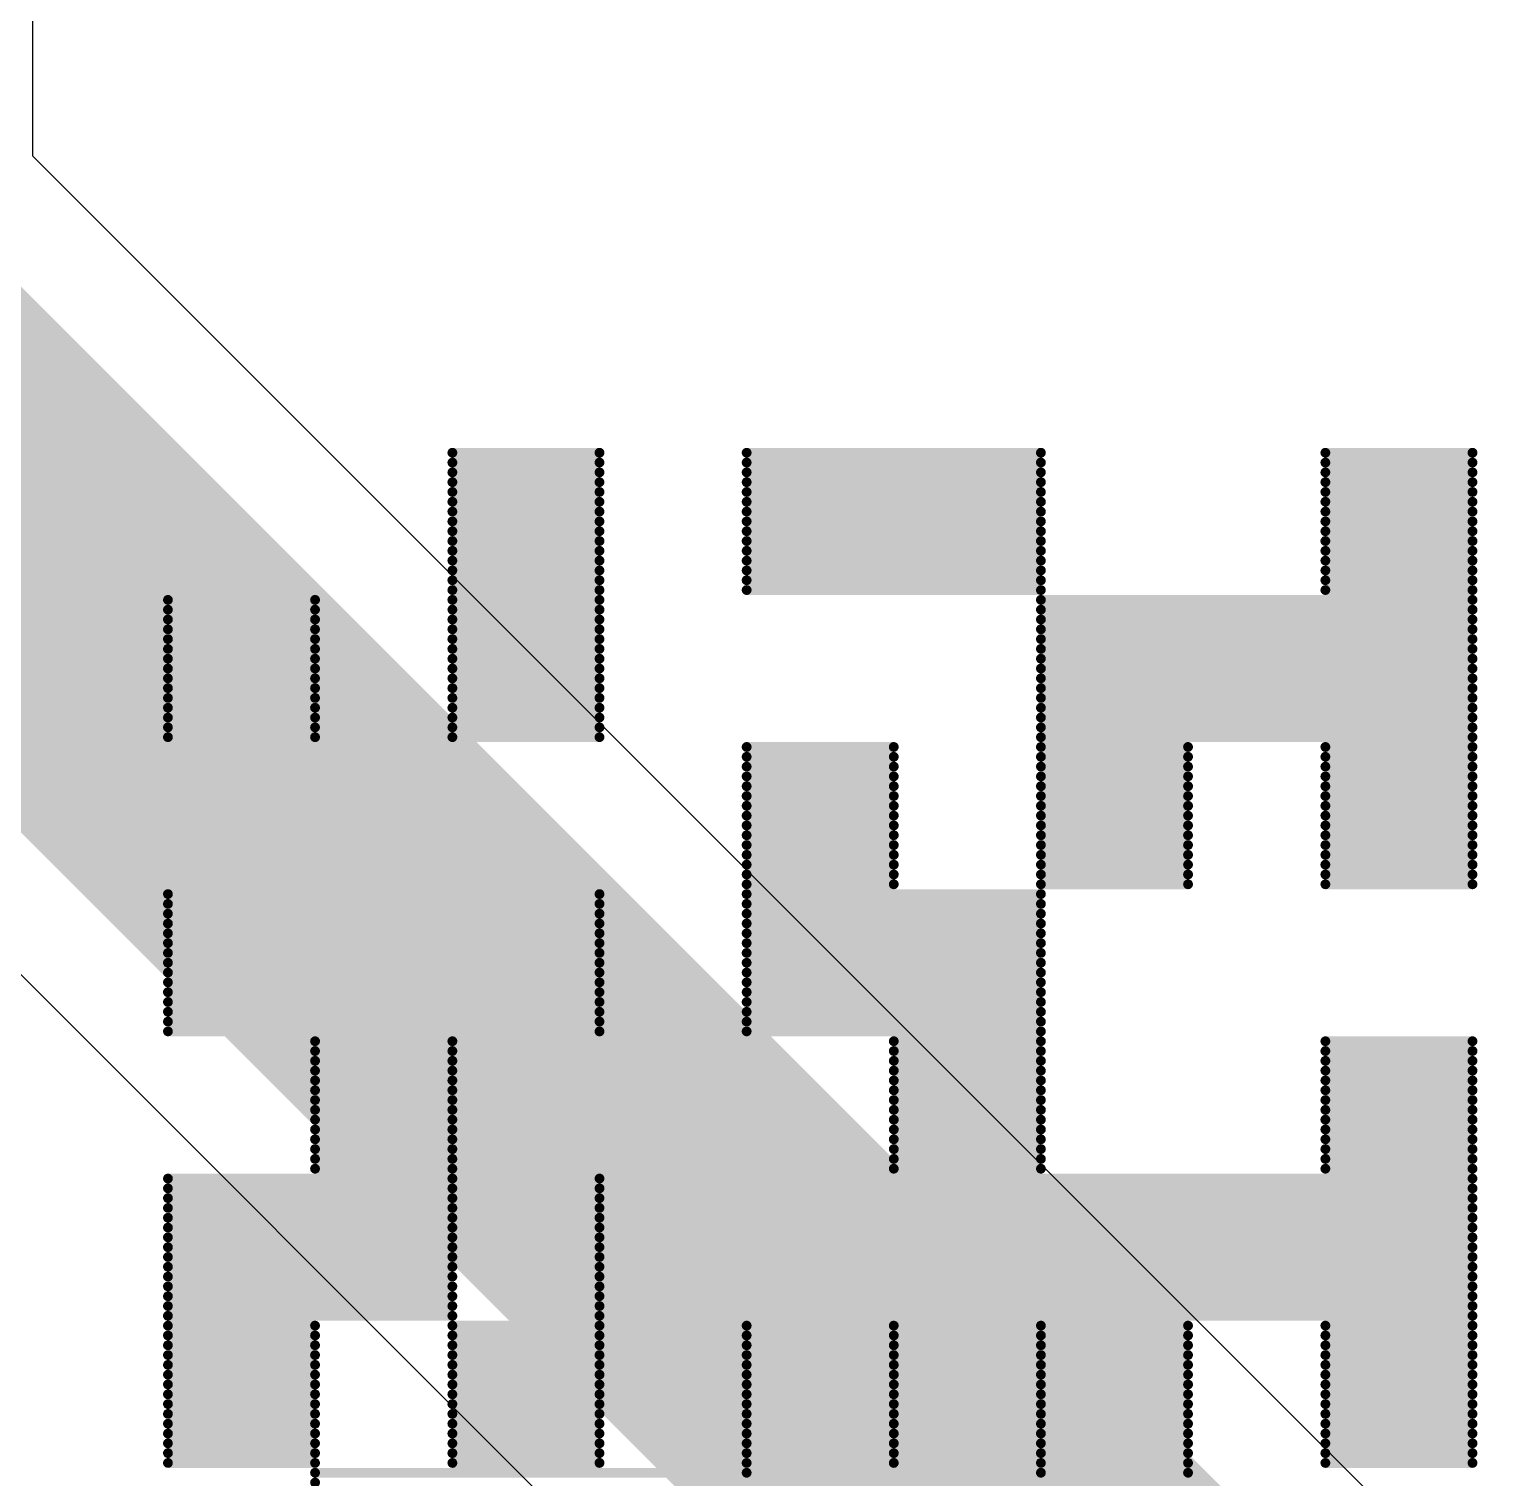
# Model space of a CAD drawing. Header units: millimetres. Extents: x 56 to 179, y 42 to 122.
# Drawn here: x 72.031 to 75.831, y 67.983 to 71.734 of the extents above; entities that cross this region are included whole.
import ezdxf

# ---------------------------------------------------------------- set-up
doc = ezdxf.new("R2010")
doc.units = ezdxf.units.MM
doc.layers.add('BottomLayer', color=5, linetype='Continuous')
doc.layers.add('TopOverlay', color=2, linetype='Continuous')

msp = doc.modelspace()

# ---------------------------------------------------------------- linework, layer by layer
at = {"layer": 'BottomLayer'}
for p, q in [((72.0405, 71.4052), (72.0405, 101.8357)), ((86.8978, 56.5479), (72.0405, 71.4052)), ((70.7422, 70.5524), (85.5995, 55.6951))]:
    msp.add_line(p, q, dxfattribs=at)
at = {"layer": 'BottomLayer', "const_width": 1}
msp.add_lwpolyline([(71.28, 71.0901), (86.36, 56.0101)], dxfattribs=at)
at = {"layer": 'TopOverlay', "const_width": 0.0254}
for points in [[(73.1266, 70.6374), (73.5076, 70.6374)], [(73.8886, 70.6374), (74.6506, 70.6374)], [(75.3872, 70.6374), (75.7682, 70.6374)], [(73.1266, 70.612), (73.5076, 70.612)], [(73.1266, 70.5866), (73.5076, 70.5866)], [(73.8886, 70.612), (74.6506, 70.612)], [(73.8886, 70.5866), (74.6506, 70.5866)], [(75.3872, 70.612), (75.7682, 70.612)], [(75.3872, 70.5866), (75.7682, 70.5866)], [(73.1266, 70.5612), (73.5076, 70.5612)], [(73.8886, 70.5612), (74.6506, 70.5612)], [(75.3872, 70.5612), (75.7682, 70.5612)], [(73.1266, 70.5358), (73.5076, 70.5358)], [(73.1266, 70.5104), (73.5076, 70.5104)], [(73.8886, 70.5358), (74.6506, 70.5358)], [(73.8886, 70.5104), (74.6506, 70.5104)], [(75.3872, 70.5358), (75.7682, 70.5358)], [(75.3872, 70.5104), (75.7682, 70.5104)], [(73.1266, 70.485), (73.5076, 70.485)], [(73.8886, 70.485), (74.6506, 70.485)], [(75.3872, 70.485), (75.7682, 70.485)], [(73.1266, 70.4596), (73.5076, 70.4596)], [(73.1266, 70.4342), (73.5076, 70.4342)], [(73.8886, 70.4596), (74.6506, 70.4596)], [(73.8886, 70.4342), (74.6506, 70.4342)], [(75.3872, 70.4596), (75.7682, 70.4596)], [(75.3872, 70.4342), (75.7682, 70.4342)], [(73.1266, 70.4088), (73.5076, 70.4088)], [(73.8886, 70.4088), (74.6506, 70.4088)], [(75.3872, 70.4088), (75.7682, 70.4088)], [(73.1266, 70.3834), (73.5076, 70.3834)], [(73.1266, 70.358), (73.5076, 70.358)], [(73.8886, 70.3834), (74.6506, 70.3834)], [(73.8886, 70.358), (74.6506, 70.358)], [(75.3872, 70.3834), (75.7682, 70.3834)], [(75.3872, 70.358), (75.7682, 70.358)], [(73.1266, 70.3326), (73.5076, 70.3326)], [(73.8886, 70.3326), (74.6506, 70.3326)], [(75.3872, 70.3326), (75.7682, 70.3326)], [(73.1266, 70.3072), (73.5076, 70.3072)], [(73.1266, 70.2818), (73.5076, 70.2818)], [(73.8886, 70.3072), (74.6506, 70.3072)], [(73.8886, 70.2818), (74.6506, 70.2818)], [(75.3872, 70.3072), (75.7682, 70.3072)], [(75.3872, 70.2818), (75.7682, 70.2818)], [(72.39, 70.2564), (72.771, 70.2564)], [(73.1266, 70.2564), (73.5076, 70.2564)], [(74.6506, 70.2564), (75.7682, 70.2564)], [(72.39, 70.231), (72.771, 70.231)], [(72.39, 70.2056), (72.771, 70.2056)], [(73.1266, 70.231), (73.5076, 70.231)], [(73.1266, 70.2056), (73.5076, 70.2056)], [(74.6506, 70.231), (75.7682, 70.231)], [(74.6506, 70.2056), (75.7682, 70.2056)], [(72.39, 70.1802), (72.771, 70.1802)], [(73.1266, 70.1802), (73.5076, 70.1802)], [(74.6506, 70.1802), (75.7682, 70.1802)], [(72.39, 70.1548), (72.771, 70.1548)], [(72.39, 70.1294), (72.771, 70.1294)], [(73.1266, 70.1548), (73.5076, 70.1548)], [(73.1266, 70.1294), (73.5076, 70.1294)], [(74.6506, 70.1548), (75.7682, 70.1548)], [(74.6506, 70.1294), (75.7682, 70.1294)], [(72.39, 70.104), (72.771, 70.104)], [(73.1266, 70.104), (73.5076, 70.104)], [(74.6506, 70.104), (75.7682, 70.104)], [(72.39, 70.0786), (72.771, 70.0786)], [(72.39, 70.0532), (72.771, 70.0532)], [(73.1266, 70.0786), (73.5076, 70.0786)], [(73.1266, 70.0532), (73.5076, 70.0532)], [(74.6506, 70.0786), (75.7682, 70.0786)], [(74.6506, 70.0532), (75.7682, 70.0532)], [(72.39, 70.0278), (72.771, 70.0278)], [(73.1266, 70.0278), (73.5076, 70.0278)], [(74.6506, 70.0278), (75.7682, 70.0278)], [(72.39, 70.0024), (72.771, 70.0024)], [(72.39, 69.977), (72.771, 69.977)], [(73.1266, 70.0024), (73.5076, 70.0024)], [(73.1266, 69.977), (73.5076, 69.977)], [(74.6506, 70.0024), (75.7682, 70.0024)], [(74.6506, 69.977), (75.7682, 69.977)], [(72.39, 69.9516), (72.771, 69.9516)], [(73.1266, 69.9516), (73.5076, 69.9516)], [(74.6506, 69.9516), (75.7682, 69.9516)], [(72.39, 69.9262), (72.771, 69.9262)], [(72.39, 69.9008), (72.771, 69.9008)], [(73.1266, 69.9262), (73.5076, 69.9262)], [(73.1266, 69.9008), (73.5076, 69.9008)], [(74.6506, 69.9262), (75.7682, 69.9262)], [(74.6506, 69.9008), (75.7682, 69.9008)], [(73.8886, 69.8754), (74.2696, 69.8754)], [(74.6506, 69.8754), (75.0316, 69.8754)], [(75.3872, 69.8754), (75.7682, 69.8754)], [(73.8886, 69.85), (74.2696, 69.85)], [(73.8886, 69.8246), (74.2696, 69.8246)], [(74.6506, 69.85), (75.0316, 69.85)], [(74.6506, 69.8246), (75.0316, 69.8246)], [(75.3872, 69.85), (75.7682, 69.85)], [(75.3872, 69.8246), (75.7682, 69.8246)], [(73.8886, 69.7992), (74.2696, 69.7992)], [(74.6506, 69.7992), (75.0316, 69.7992)], [(75.3872, 69.7992), (75.7682, 69.7992)], [(73.8886, 69.7738), (74.2696, 69.7738)], [(73.8886, 69.7484), (74.2696, 69.7484)], [(74.6506, 69.7738), (75.0316, 69.7738)], [(74.6506, 69.7484), (75.0316, 69.7484)], [(75.3872, 69.7738), (75.7682, 69.7738)], [(75.3872, 69.7484), (75.7682, 69.7484)], [(73.8886, 69.723), (74.2696, 69.723)], [(74.6506, 69.723), (75.0316, 69.723)], [(75.3872, 69.723), (75.7682, 69.723)], [(73.8886, 69.6976), (74.2696, 69.6976)], [(73.8886, 69.6722), (74.2696, 69.6722)], [(74.6506, 69.6976), (75.0316, 69.6976)], [(74.6506, 69.6722), (75.0316, 69.6722)], [(75.3872, 69.6976), (75.7682, 69.6976)], [(75.3872, 69.6722), (75.7682, 69.6722)], [(73.8886, 69.6468), (74.2696, 69.6468)], [(74.6506, 69.6468), (75.0316, 69.6468)], [(75.3872, 69.6468), (75.7682, 69.6468)], [(73.8886, 69.6214), (74.2696, 69.6214)], [(73.8886, 69.596), (74.2696, 69.596)], [(74.6506, 69.6214), (75.0316, 69.6214)], [(74.6506, 69.596), (75.0316, 69.596)], [(75.3872, 69.6214), (75.7682, 69.6214)], [(75.3872, 69.596), (75.7682, 69.596)], [(73.8886, 69.5706), (74.2696, 69.5706)], [(74.6506, 69.5706), (75.0316, 69.5706)], [(75.3872, 69.5706), (75.7682, 69.5706)], [(73.8886, 69.5452), (74.2696, 69.5452)], [(73.8886, 69.5198), (74.2696, 69.5198)], [(74.6506, 69.5452), (75.0316, 69.5452)], [(74.6506, 69.5198), (75.0316, 69.5198)], [(75.3872, 69.5452), (75.7682, 69.5452)], [(75.3872, 69.5198), (75.7682, 69.5198)], [(72.39, 69.4944), (73.5076, 69.4944)], [(73.8886, 69.4944), (74.6506, 69.4944)], [(72.39, 69.469), (73.5076, 69.469)], [(72.39, 69.4436), (73.5076, 69.4436)], [(73.8886, 69.469), (74.6506, 69.469)], [(73.8886, 69.4436), (74.6506, 69.4436)], [(72.39, 69.4182), (73.5076, 69.4182)], [(73.8886, 69.4182), (74.6506, 69.4182)], [(72.39, 69.3928), (73.5076, 69.3928)], [(73.8886, 69.3928), (74.6506, 69.3928)], [(72.39, 69.3674), (73.5076, 69.3674)], [(72.39, 69.342), (73.5076, 69.342)], [(73.8886, 69.3674), (74.6506, 69.3674)], [(73.8886, 69.342), (74.6506, 69.342)], [(72.39, 69.3166), (73.5076, 69.3166)], [(73.8886, 69.3166), (74.6506, 69.3166)], [(72.39, 69.2912), (73.5076, 69.2912)], [(72.39, 69.2658), (73.5076, 69.2658)], [(73.8886, 69.2912), (74.6506, 69.2912)], [(73.8886, 69.2658), (74.6506, 69.2658)], [(72.39, 69.2404), (73.5076, 69.2404)], [(73.8886, 69.2404), (74.6506, 69.2404)], [(72.39, 69.215), (73.5076, 69.215)], [(72.39, 69.1896), (73.5076, 69.1896)], [(73.8886, 69.215), (74.6506, 69.215)], [(73.8886, 69.1896), (74.6506, 69.1896)], [(72.39, 69.1642), (73.5076, 69.1642)], [(73.8886, 69.1642), (74.6506, 69.1642)], [(72.39, 69.1388), (73.5076, 69.1388)], [(72.771, 69.1134), (73.1266, 69.1134)], [(73.8886, 69.1388), (74.6506, 69.1388)], [(74.2696, 69.1134), (74.6506, 69.1134)], [(75.3872, 69.1134), (75.7682, 69.1134)], [(72.771, 69.088), (73.1266, 69.088)], [(74.2696, 69.088), (74.6506, 69.088)], [(75.3872, 69.088), (75.7682, 69.088)], [(72.771, 69.0626), (73.1266, 69.0626)], [(72.771, 69.0372), (73.1266, 69.0372)], [(74.2696, 69.0626), (74.6506, 69.0626)], [(74.2696, 69.0372), (74.6506, 69.0372)], [(75.3872, 69.0626), (75.7682, 69.0626)], [(75.3872, 69.0372), (75.7682, 69.0372)], [(72.771, 69.0118), (73.1266, 69.0118)], [(74.2696, 69.0118), (74.6506, 69.0118)], [(75.3872, 69.0118), (75.7682, 69.0118)], [(72.771, 68.9864), (73.1266, 68.9864)], [(72.771, 68.961), (73.1266, 68.961)], [(74.2696, 68.9864), (74.6506, 68.9864)], [(74.2696, 68.961), (74.6506, 68.961)], [(75.3872, 68.9864), (75.7682, 68.9864)], [(75.3872, 68.961), (75.7682, 68.961)], [(72.771, 68.9356), (73.1266, 68.9356)], [(74.2696, 68.9356), (74.6506, 68.9356)], [(75.3872, 68.9356), (75.7682, 68.9356)], [(72.771, 68.9102), (73.1266, 68.9102)], [(72.771, 68.8848), (73.1266, 68.8848)], [(74.2696, 68.9102), (74.6506, 68.9102)], [(74.2696, 68.8848), (74.6506, 68.8848)], [(75.3872, 68.9102), (75.7682, 68.9102)], [(75.3872, 68.8848), (75.7682, 68.8848)], [(72.771, 68.8594), (73.1266, 68.8594)], [(74.2696, 68.8594), (74.6506, 68.8594)], [(75.3872, 68.8594), (75.7682, 68.8594)], [(72.771, 68.834), (73.1266, 68.834)], [(72.771, 68.8086), (73.1266, 68.8086)], [(74.2696, 68.834), (74.6506, 68.834)], [(74.2696, 68.8086), (74.6506, 68.8086)], [(75.3872, 68.834), (75.7682, 68.834)], [(75.3872, 68.8086), (75.7682, 68.8086)], [(72.771, 68.7832), (73.1266, 68.7832)], [(74.2696, 68.7832), (74.6506, 68.7832)], [(75.3872, 68.7832), (75.7682, 68.7832)], [(72.39, 68.7578), (73.1266, 68.7578)], [(72.39, 68.7324), (73.1266, 68.7324)], [(73.5076, 68.7578), (75.7682, 68.7578)], [(73.5076, 68.7324), (75.7682, 68.7324)], [(72.39, 68.707), (73.1266, 68.707)], [(73.5076, 68.707), (75.7682, 68.707)], [(72.39, 68.6816), (73.1266, 68.6816)], [(72.39, 68.6562), (73.1266, 68.6562)], [(73.5076, 68.6816), (75.7682, 68.6816)], [(73.5076, 68.6562), (75.7682, 68.6562)], [(72.39, 68.6308), (73.1266, 68.6308)], [(73.5076, 68.6308), (75.7682, 68.6308)], [(72.39, 68.6054), (73.1266, 68.6054)], [(72.39, 68.58), (73.1266, 68.58)], [(73.5076, 68.6054), (75.7682, 68.6054)], [(73.5076, 68.58), (75.7682, 68.58)], [(72.39, 68.5546), (73.1266, 68.5546)], [(73.5076, 68.5546), (75.7682, 68.5546)], [(72.39, 68.5292), (73.1266, 68.5292)], [(72.39, 68.5038), (73.1266, 68.5038)], [(73.5076, 68.5292), (75.7682, 68.5292)], [(73.5076, 68.5038), (75.7682, 68.5038)], [(72.39, 68.4784), (73.1266, 68.4784)], [(73.5076, 68.4784), (75.7682, 68.4784)], [(72.39, 68.453), (73.1266, 68.453)], [(72.39, 68.4276), (73.1266, 68.4276)], [(73.5076, 68.453), (75.7682, 68.453)], [(73.5076, 68.4276), (75.7682, 68.4276)], [(72.39, 68.4022), (73.1266, 68.4022)], [(73.5076, 68.4022), (75.7682, 68.4022)], [(72.39, 68.3768), (72.771, 68.3768)], [(72.39, 68.3514), (72.771, 68.3514)], [(73.1266, 68.3768), (73.5076, 68.3768)], [(73.1266, 68.3514), (73.5076, 68.3514)], [(73.8886, 68.3768), (74.2696, 68.3768)], [(73.8886, 68.3514), (74.2696, 68.3514)], [(74.6506, 68.3768), (75.0316, 68.3768)], [(74.6506, 68.3514), (75.0316, 68.3514)], [(75.3872, 68.3768), (75.7682, 68.3768)], [(75.3872, 68.3514), (75.7682, 68.3514)], [(72.39, 68.326), (72.771, 68.326)], [(73.1266, 68.326), (73.5076, 68.326)], [(73.8886, 68.326), (74.2696, 68.326)], [(74.6506, 68.326), (75.0316, 68.326)], [(75.3872, 68.326), (75.7682, 68.326)], [(72.39, 68.3006), (72.771, 68.3006)], [(72.39, 68.2752), (72.771, 68.2752)], [(73.1266, 68.3006), (73.5076, 68.3006)], [(73.1266, 68.2752), (73.5076, 68.2752)], [(73.8886, 68.3006), (74.2696, 68.3006)], [(73.8886, 68.2752), (74.2696, 68.2752)], [(74.6506, 68.3006), (75.0316, 68.3006)], [(74.6506, 68.2752), (75.0316, 68.2752)], [(75.3872, 68.3006), (75.7682, 68.3006)], [(75.3872, 68.2752), (75.7682, 68.2752)], [(72.39, 68.2498), (72.771, 68.2498)], [(73.1266, 68.2498), (73.5076, 68.2498)], [(73.8886, 68.2498), (74.2696, 68.2498)], [(74.6506, 68.2498), (75.0316, 68.2498)], [(75.3872, 68.2498), (75.7682, 68.2498)], [(72.39, 68.2244), (72.771, 68.2244)], [(72.39, 68.199), (72.771, 68.199)], [(73.1266, 68.2244), (73.5076, 68.2244)], [(73.1266, 68.199), (73.5076, 68.199)], [(73.8886, 68.2244), (74.2696, 68.2244)], [(73.8886, 68.199), (74.2696, 68.199)], [(74.6506, 68.2244), (75.0316, 68.2244)], [(74.6506, 68.199), (75.0316, 68.199)], [(75.3872, 68.2244), (75.7682, 68.2244)], [(75.3872, 68.199), (75.7682, 68.199)], [(72.39, 68.1736), (72.771, 68.1736)], [(73.1266, 68.1736), (73.5076, 68.1736)], [(73.8886, 68.1736), (74.2696, 68.1736)], [(74.6506, 68.1736), (75.0316, 68.1736)], [(75.3872, 68.1736), (75.7682, 68.1736)], [(72.39, 68.1482), (72.771, 68.1482)], [(72.39, 68.1228), (72.771, 68.1228)], [(73.1266, 68.1482), (73.5076, 68.1482)], [(73.1266, 68.1228), (73.5076, 68.1228)], [(73.8886, 68.1482), (74.2696, 68.1482)], [(73.8886, 68.1228), (74.2696, 68.1228)], [(74.6506, 68.1482), (75.0316, 68.1482)], [(74.6506, 68.1228), (75.0316, 68.1228)], [(75.3872, 68.1482), (75.7682, 68.1482)], [(75.3872, 68.1228), (75.7682, 68.1228)], [(72.39, 68.0974), (72.771, 68.0974)], [(73.1266, 68.0974), (73.5076, 68.0974)], [(73.8886, 68.0974), (74.2696, 68.0974)], [(74.6506, 68.0974), (75.0316, 68.0974)], [(75.3872, 68.0974), (75.7682, 68.0974)], [(72.39, 68.072), (72.771, 68.072)], [(72.39, 68.0466), (72.771, 68.0466)], [(73.1266, 68.072), (73.5076, 68.072)], [(73.1266, 68.0466), (73.5076, 68.0466)], [(73.8886, 68.072), (74.2696, 68.072)], [(73.8886, 68.0466), (74.2696, 68.0466)], [(74.6506, 68.072), (75.0316, 68.072)], [(74.6506, 68.0466), (75.0316, 68.0466)], [(75.3872, 68.072), (75.7682, 68.072)], [(75.3872, 68.0466), (75.7682, 68.0466)], [(72.39, 68.0212), (72.771, 68.0212)], [(73.1266, 68.0212), (73.5076, 68.0212)], [(73.8886, 68.0212), (74.2696, 68.0212)], [(74.6506, 68.0212), (75.0316, 68.0212)], [(75.3872, 68.0212), (75.7682, 68.0212)], [(72.771, 67.9958), (73.8886, 67.9958)], [(74.6506, 67.9958), (75.0316, 67.9958)]]:
    msp.add_lwpolyline(points, dxfattribs=at)
at = {"layer": 'TopOverlay', "const_width": 0.0127}
for points in [[(73.1202, 70.6374, 1), (73.1329, 70.6374, 1)], [(73.5012, 70.6374, 1), (73.5139, 70.6374, 1)], [(73.8822, 70.6374, 1), (73.8949, 70.6374, 1)], [(74.6442, 70.6374, 1), (74.6569, 70.6374, 1)], [(75.3808, 70.6374, 1), (75.3935, 70.6374, 1)], [(75.7618, 70.6374, 1), (75.7745, 70.6374, 1)], [(73.1202, 70.612, 1), (73.1329, 70.612, 1)], [(73.1202, 70.5866, 1), (73.1329, 70.5866, 1)], [(73.5012, 70.612, 1), (73.5139, 70.612, 1)], [(73.5012, 70.5866, 1), (73.5139, 70.5866, 1)], [(73.8822, 70.612, 1), (73.8949, 70.612, 1)], [(73.8822, 70.5866, 1), (73.8949, 70.5866, 1)], [(74.6442, 70.612, 1), (74.6569, 70.612, 1)], [(74.6442, 70.5866, 1), (74.6569, 70.5866, 1)], [(75.3808, 70.612, 1), (75.3935, 70.612, 1)], [(75.3808, 70.5866, 1), (75.3935, 70.5866, 1)], [(75.7618, 70.612, 1), (75.7745, 70.612, 1)], [(75.7618, 70.5866, 1), (75.7745, 70.5866, 1)], [(73.1202, 70.5612, 1), (73.1329, 70.5612, 1)], [(73.5012, 70.5612, 1), (73.5139, 70.5612, 1)], [(73.8822, 70.5612, 1), (73.8949, 70.5612, 1)], [(74.6442, 70.5612, 1), (74.6569, 70.5612, 1)], [(75.3808, 70.5612, 1), (75.3935, 70.5612, 1)], [(75.7618, 70.5612, 1), (75.7745, 70.5612, 1)], [(73.1202, 70.5358, 1), (73.1329, 70.5358, 1)], [(73.1202, 70.5104, 1), (73.1329, 70.5104, 1)], [(73.5012, 70.5358, 1), (73.5139, 70.5358, 1)], [(73.5012, 70.5104, 1), (73.5139, 70.5104, 1)], [(73.8822, 70.5358, 1), (73.8949, 70.5358, 1)], [(73.8822, 70.5104, 1), (73.8949, 70.5104, 1)], [(74.6442, 70.5358, 1), (74.6569, 70.5358, 1)], [(74.6442, 70.5104, 1), (74.6569, 70.5104, 1)], [(75.3808, 70.5358, 1), (75.3935, 70.5358, 1)], [(75.3808, 70.5104, 1), (75.3935, 70.5104, 1)], [(75.7618, 70.5358, 1), (75.7745, 70.5358, 1)], [(75.7618, 70.5104, 1), (75.7745, 70.5104, 1)], [(73.1202, 70.485, 1), (73.1329, 70.485, 1)], [(73.5012, 70.485, 1), (73.5139, 70.485, 1)], [(73.8822, 70.485, 1), (73.8949, 70.485, 1)], [(74.6442, 70.485, 1), (74.6569, 70.485, 1)], [(75.3808, 70.485, 1), (75.3935, 70.485, 1)], [(75.7618, 70.485, 1), (75.7745, 70.485, 1)], [(73.1202, 70.4596, 1), (73.1329, 70.4596, 1)], [(73.1202, 70.4342, 1), (73.1329, 70.4342, 1)], [(73.5012, 70.4596, 1), (73.5139, 70.4596, 1)], [(73.5012, 70.4342, 1), (73.5139, 70.4342, 1)], [(73.8822, 70.4596, 1), (73.8949, 70.4596, 1)], [(73.8822, 70.4342, 1), (73.8949, 70.4342, 1)], [(74.6442, 70.4596, 1), (74.6569, 70.4596, 1)], [(74.6442, 70.4342, 1), (74.6569, 70.4342, 1)], [(75.3808, 70.4596, 1), (75.3935, 70.4596, 1)], [(75.3808, 70.4342, 1), (75.3935, 70.4342, 1)], [(75.7618, 70.4596, 1), (75.7745, 70.4596, 1)], [(75.7618, 70.4342, 1), (75.7745, 70.4342, 1)], [(73.1202, 70.4088, 1), (73.1329, 70.4088, 1)], [(73.5012, 70.4088, 1), (73.5139, 70.4088, 1)], [(73.8822, 70.4088, 1), (73.8949, 70.4088, 1)], [(74.6442, 70.4088, 1), (74.6569, 70.4088, 1)], [(75.3808, 70.4088, 1), (75.3935, 70.4088, 1)], [(75.7618, 70.4088, 1), (75.7745, 70.4088, 1)], [(73.1202, 70.3834, 1), (73.1329, 70.3834, 1)], [(73.1202, 70.358, 1), (73.1329, 70.358, 1)], [(73.5012, 70.3834, 1), (73.5139, 70.3834, 1)], [(73.5012, 70.358, 1), (73.5139, 70.358, 1)], [(73.8822, 70.3834, 1), (73.8949, 70.3834, 1)], [(73.8822, 70.358, 1), (73.8949, 70.358, 1)], [(74.6442, 70.3834, 1), (74.6569, 70.3834, 1)], [(74.6442, 70.358, 1), (74.6569, 70.358, 1)], [(75.3808, 70.3834, 1), (75.3935, 70.3834, 1)], [(75.3808, 70.358, 1), (75.3935, 70.358, 1)], [(75.7618, 70.3834, 1), (75.7745, 70.3834, 1)], [(75.7618, 70.358, 1), (75.7745, 70.358, 1)], [(73.1202, 70.3326, 1), (73.1329, 70.3326, 1)], [(73.5012, 70.3326, 1), (73.5139, 70.3326, 1)], [(73.8822, 70.3326, 1), (73.8949, 70.3326, 1)], [(74.6442, 70.3326, 1), (74.6569, 70.3326, 1)], [(75.3808, 70.3326, 1), (75.3935, 70.3326, 1)], [(75.7618, 70.3326, 1), (75.7745, 70.3326, 1)], [(73.1202, 70.3072, 1), (73.1329, 70.3072, 1)], [(73.1202, 70.2818, 1), (73.1329, 70.2818, 1)], [(73.5012, 70.3072, 1), (73.5139, 70.3072, 1)], [(73.5012, 70.2818, 1), (73.5139, 70.2818, 1)], [(73.8822, 70.3072, 1), (73.8949, 70.3072, 1)], [(73.8822, 70.2818, 1), (73.8949, 70.2818, 1)], [(74.6442, 70.3072, 1), (74.6569, 70.3072, 1)], [(74.6442, 70.2818, 1), (74.6569, 70.2818, 1)], [(75.3808, 70.3072, 1), (75.3935, 70.3072, 1)], [(75.3808, 70.2818, 1), (75.3935, 70.2818, 1)], [(75.7618, 70.3072, 1), (75.7745, 70.3072, 1)], [(75.7618, 70.2818, 1), (75.7745, 70.2818, 1)], [(72.3837, 70.2564, 1), (72.3963, 70.2564, 1)], [(72.7646, 70.2564, 1), (72.7773, 70.2564, 1)], [(73.1202, 70.2564, 1), (73.1329, 70.2564, 1)], [(73.5012, 70.2564, 1), (73.5139, 70.2564, 1)], [(74.6442, 70.2564, 1), (74.6569, 70.2564, 1)], [(75.7618, 70.2564, 1), (75.7745, 70.2564, 1)], [(72.3837, 70.231, 1), (72.3963, 70.231, 1)], [(72.3837, 70.2056, 1), (72.3963, 70.2056, 1)], [(72.7646, 70.231, 1), (72.7773, 70.231, 1)], [(72.7646, 70.2056, 1), (72.7773, 70.2056, 1)], [(73.1202, 70.231, 1), (73.1329, 70.231, 1)], [(73.1202, 70.2056, 1), (73.1329, 70.2056, 1)], [(73.5012, 70.231, 1), (73.5139, 70.231, 1)], [(73.5012, 70.2056, 1), (73.5139, 70.2056, 1)], [(74.6442, 70.231, 1), (74.6569, 70.231, 1)], [(74.6442, 70.2056, 1), (74.6569, 70.2056, 1)], [(75.7618, 70.231, 1), (75.7745, 70.231, 1)], [(75.7618, 70.2056, 1), (75.7745, 70.2056, 1)], [(72.3837, 70.1802, 1), (72.3963, 70.1802, 1)], [(72.7646, 70.1802, 1), (72.7773, 70.1802, 1)], [(73.1202, 70.1802, 1), (73.1329, 70.1802, 1)], [(73.5012, 70.1802, 1), (73.5139, 70.1802, 1)], [(74.6442, 70.1802, 1), (74.6569, 70.1802, 1)], [(75.7618, 70.1802, 1), (75.7745, 70.1802, 1)], [(72.3837, 70.1548, 1), (72.3963, 70.1548, 1)], [(72.3837, 70.1294, 1), (72.3963, 70.1294, 1)], [(72.7646, 70.1548, 1), (72.7773, 70.1548, 1)], [(72.7646, 70.1294, 1), (72.7773, 70.1294, 1)], [(73.1202, 70.1548, 1), (73.1329, 70.1548, 1)], [(73.1202, 70.1294, 1), (73.1329, 70.1294, 1)], [(73.5012, 70.1548, 1), (73.5139, 70.1548, 1)], [(73.5012, 70.1294, 1), (73.5139, 70.1294, 1)], [(74.6442, 70.1548, 1), (74.6569, 70.1548, 1)], [(74.6442, 70.1294, 1), (74.6569, 70.1294, 1)], [(75.7618, 70.1548, 1), (75.7745, 70.1548, 1)], [(75.7618, 70.1294, 1), (75.7745, 70.1294, 1)], [(72.3837, 70.104, 1), (72.3963, 70.104, 1)], [(72.7646, 70.104, 1), (72.7773, 70.104, 1)], [(73.1202, 70.104, 1), (73.1329, 70.104, 1)], [(73.5012, 70.104, 1), (73.5139, 70.104, 1)], [(74.6442, 70.104, 1), (74.6569, 70.104, 1)], [(75.7618, 70.104, 1), (75.7745, 70.104, 1)], [(72.3837, 70.0786, 1), (72.3963, 70.0786, 1)], [(72.3837, 70.0532, 1), (72.3963, 70.0532, 1)], [(72.7646, 70.0786, 1), (72.7773, 70.0786, 1)], [(72.7646, 70.0532, 1), (72.7773, 70.0532, 1)], [(73.1202, 70.0786, 1), (73.1329, 70.0786, 1)], [(73.1202, 70.0532, 1), (73.1329, 70.0532, 1)], [(73.5012, 70.0786, 1), (73.5139, 70.0786, 1)], [(73.5012, 70.0532, 1), (73.5139, 70.0532, 1)], [(74.6442, 70.0786, 1), (74.6569, 70.0786, 1)], [(74.6442, 70.0532, 1), (74.6569, 70.0532, 1)], [(75.7618, 70.0786, 1), (75.7745, 70.0786, 1)], [(75.7618, 70.0532, 1), (75.7745, 70.0532, 1)], [(72.3837, 70.0278, 1), (72.3963, 70.0278, 1)], [(72.7646, 70.0278, 1), (72.7773, 70.0278, 1)], [(73.1202, 70.0278, 1), (73.1329, 70.0278, 1)], [(73.5012, 70.0278, 1), (73.5139, 70.0278, 1)], [(74.6442, 70.0278, 1), (74.6569, 70.0278, 1)], [(75.7618, 70.0278, 1), (75.7745, 70.0278, 1)], [(72.3837, 70.0024, 1), (72.3963, 70.0024, 1)], [(72.3837, 69.977, 1), (72.3963, 69.977, 1)], [(72.7646, 70.0024, 1), (72.7773, 70.0024, 1)], [(72.7646, 69.977, 1), (72.7773, 69.977, 1)], [(73.1202, 70.0024, 1), (73.1329, 70.0024, 1)], [(73.1202, 69.977, 1), (73.1329, 69.977, 1)], [(73.5012, 70.0024, 1), (73.5139, 70.0024, 1)], [(73.5012, 69.977, 1), (73.5139, 69.977, 1)], [(74.6442, 70.0024, 1), (74.6569, 70.0024, 1)], [(74.6442, 69.977, 1), (74.6569, 69.977, 1)], [(75.7618, 70.0024, 1), (75.7745, 70.0024, 1)], [(75.7618, 69.977, 1), (75.7745, 69.977, 1)], [(72.3837, 69.9516, 1), (72.3963, 69.9516, 1)], [(72.7646, 69.9516, 1), (72.7773, 69.9516, 1)], [(73.1202, 69.9516, 1), (73.1329, 69.9516, 1)], [(73.5012, 69.9516, 1), (73.5139, 69.9516, 1)], [(74.6442, 69.9516, 1), (74.6569, 69.9516, 1)], [(75.7618, 69.9516, 1), (75.7745, 69.9516, 1)], [(72.3837, 69.9262, 1), (72.3963, 69.9262, 1)], [(72.3837, 69.9008, 1), (72.3963, 69.9008, 1)], [(72.7646, 69.9262, 1), (72.7773, 69.9262, 1)], [(72.7646, 69.9008, 1), (72.7773, 69.9008, 1)], [(73.1202, 69.9262, 1), (73.1329, 69.9262, 1)], [(73.1202, 69.9008, 1), (73.1329, 69.9008, 1)], [(73.5012, 69.9262, 1), (73.5139, 69.9262, 1)], [(73.5012, 69.9008, 1), (73.5139, 69.9008, 1)], [(74.6442, 69.9262, 1), (74.6569, 69.9262, 1)], [(74.6442, 69.9008, 1), (74.6569, 69.9008, 1)], [(75.7618, 69.9262, 1), (75.7745, 69.9262, 1)], [(75.7618, 69.9008, 1), (75.7745, 69.9008, 1)], [(73.8822, 69.8754, 1), (73.8949, 69.8754, 1)], [(74.2632, 69.8754, 1), (74.2759, 69.8754, 1)], [(74.6442, 69.8754, 1), (74.6569, 69.8754, 1)], [(75.0252, 69.8754, 1), (75.0379, 69.8754, 1)], [(75.3808, 69.8754, 1), (75.3935, 69.8754, 1)], [(75.7618, 69.8754, 1), (75.7745, 69.8754, 1)], [(73.8822, 69.85, 1), (73.8949, 69.85, 1)], [(73.8822, 69.8246, 1), (73.8949, 69.8246, 1)], [(74.2632, 69.85, 1), (74.2759, 69.85, 1)], [(74.2632, 69.8246, 1), (74.2759, 69.8246, 1)], [(74.6442, 69.85, 1), (74.6569, 69.85, 1)], [(74.6442, 69.8246, 1), (74.6569, 69.8246, 1)], [(75.0252, 69.85, 1), (75.0379, 69.85, 1)], [(75.0252, 69.8246, 1), (75.0379, 69.8246, 1)], [(75.3808, 69.85, 1), (75.3935, 69.85, 1)], [(75.3808, 69.8246, 1), (75.3935, 69.8246, 1)], [(75.7618, 69.85, 1), (75.7745, 69.85, 1)], [(75.7618, 69.8246, 1), (75.7745, 69.8246, 1)], [(73.8822, 69.7992, 1), (73.8949, 69.7992, 1)], [(74.2632, 69.7992, 1), (74.2759, 69.7992, 1)], [(74.6442, 69.7992, 1), (74.6569, 69.7992, 1)], [(75.0252, 69.7992, 1), (75.0379, 69.7992, 1)], [(75.3808, 69.7992, 1), (75.3935, 69.7992, 1)], [(75.7618, 69.7992, 1), (75.7745, 69.7992, 1)], [(73.8822, 69.7738, 1), (73.8949, 69.7738, 1)], [(73.8822, 69.7484, 1), (73.8949, 69.7484, 1)], [(74.2632, 69.7738, 1), (74.2759, 69.7738, 1)], [(74.2632, 69.7484, 1), (74.2759, 69.7484, 1)], [(74.6442, 69.7738, 1), (74.6569, 69.7738, 1)], [(74.6442, 69.7484, 1), (74.6569, 69.7484, 1)], [(75.0252, 69.7738, 1), (75.0379, 69.7738, 1)], [(75.0252, 69.7484, 1), (75.0379, 69.7484, 1)], [(75.3808, 69.7738, 1), (75.3935, 69.7738, 1)], [(75.3808, 69.7484, 1), (75.3935, 69.7484, 1)], [(75.7618, 69.7738, 1), (75.7745, 69.7738, 1)], [(75.7618, 69.7484, 1), (75.7745, 69.7484, 1)], [(73.8822, 69.723, 1), (73.8949, 69.723, 1)], [(74.2632, 69.723, 1), (74.2759, 69.723, 1)], [(74.6442, 69.723, 1), (74.6569, 69.723, 1)], [(75.0252, 69.723, 1), (75.0379, 69.723, 1)], [(75.3808, 69.723, 1), (75.3935, 69.723, 1)], [(75.7618, 69.723, 1), (75.7745, 69.723, 1)], [(73.8822, 69.6976, 1), (73.8949, 69.6976, 1)], [(73.8822, 69.6722, 1), (73.8949, 69.6722, 1)], [(74.2632, 69.6976, 1), (74.2759, 69.6976, 1)], [(74.2632, 69.6722, 1), (74.2759, 69.6722, 1)], [(74.6442, 69.6976, 1), (74.6569, 69.6976, 1)], [(74.6442, 69.6722, 1), (74.6569, 69.6722, 1)], [(75.0252, 69.6976, 1), (75.0379, 69.6976, 1)], [(75.0252, 69.6722, 1), (75.0379, 69.6722, 1)], [(75.3808, 69.6976, 1), (75.3935, 69.6976, 1)], [(75.3808, 69.6722, 1), (75.3935, 69.6722, 1)], [(75.7618, 69.6976, 1), (75.7745, 69.6976, 1)], [(75.7618, 69.6722, 1), (75.7745, 69.6722, 1)], [(73.8822, 69.6468, 1), (73.8949, 69.6468, 1)], [(74.2632, 69.6468, 1), (74.2759, 69.6468, 1)], [(74.6442, 69.6468, 1), (74.6569, 69.6468, 1)], [(75.0252, 69.6468, 1), (75.0379, 69.6468, 1)], [(75.3808, 69.6468, 1), (75.3935, 69.6468, 1)], [(75.7618, 69.6468, 1), (75.7745, 69.6468, 1)], [(73.8822, 69.6214, 1), (73.8949, 69.6214, 1)], [(73.8822, 69.596, 1), (73.8949, 69.596, 1)], [(74.2632, 69.6214, 1), (74.2759, 69.6214, 1)], [(74.2632, 69.596, 1), (74.2759, 69.596, 1)], [(74.6442, 69.6214, 1), (74.6569, 69.6214, 1)], [(74.6442, 69.596, 1), (74.6569, 69.596, 1)], [(75.0252, 69.6214, 1), (75.0379, 69.6214, 1)], [(75.0252, 69.596, 1), (75.0379, 69.596, 1)], [(75.3808, 69.6214, 1), (75.3935, 69.6214, 1)], [(75.3808, 69.596, 1), (75.3935, 69.596, 1)], [(75.7618, 69.6214, 1), (75.7745, 69.6214, 1)], [(75.7618, 69.596, 1), (75.7745, 69.596, 1)], [(73.8822, 69.5706, 1), (73.8949, 69.5706, 1)], [(74.2632, 69.5706, 1), (74.2759, 69.5706, 1)], [(74.6442, 69.5706, 1), (74.6569, 69.5706, 1)], [(75.0252, 69.5706, 1), (75.0379, 69.5706, 1)], [(75.3808, 69.5706, 1), (75.3935, 69.5706, 1)], [(75.7618, 69.5706, 1), (75.7745, 69.5706, 1)], [(73.8822, 69.5452, 1), (73.8949, 69.5452, 1)], [(73.8822, 69.5198, 1), (73.8949, 69.5198, 1)], [(74.2632, 69.5452, 1), (74.2759, 69.5452, 1)], [(74.2632, 69.5198, 1), (74.2759, 69.5198, 1)], [(74.6442, 69.5452, 1), (74.6569, 69.5452, 1)], [(74.6442, 69.5198, 1), (74.6569, 69.5198, 1)], [(75.0252, 69.5452, 1), (75.0379, 69.5452, 1)], [(75.0252, 69.5198, 1), (75.0379, 69.5198, 1)], [(75.3808, 69.5452, 1), (75.3935, 69.5452, 1)], [(75.3808, 69.5198, 1), (75.3935, 69.5198, 1)], [(75.7618, 69.5452, 1), (75.7745, 69.5452, 1)], [(75.7618, 69.5198, 1), (75.7745, 69.5198, 1)], [(72.3837, 69.4944, 1), (72.3963, 69.4944, 1)], [(73.5012, 69.4944, 1), (73.5139, 69.4944, 1)], [(73.8822, 69.4944, 1), (73.8949, 69.4944, 1)], [(74.6442, 69.4944, 1), (74.6569, 69.4944, 1)], [(72.3837, 69.469, 1), (72.3963, 69.469, 1)], [(72.3837, 69.4436, 1), (72.3963, 69.4436, 1)], [(73.5012, 69.469, 1), (73.5139, 69.469, 1)], [(73.5012, 69.4436, 1), (73.5139, 69.4436, 1)], [(73.8822, 69.469, 1), (73.8949, 69.469, 1)], [(73.8822, 69.4436, 1), (73.8949, 69.4436, 1)], [(74.6442, 69.469, 1), (74.6569, 69.469, 1)], [(74.6442, 69.4436, 1), (74.6569, 69.4436, 1)], [(72.3837, 69.4182, 1), (72.3963, 69.4182, 1)], [(73.5012, 69.4182, 1), (73.5139, 69.4182, 1)], [(73.8822, 69.4182, 1), (73.8949, 69.4182, 1)], [(74.6442, 69.4182, 1), (74.6569, 69.4182, 1)], [(72.3837, 69.3928, 1), (72.3963, 69.3928, 1)], [(73.5012, 69.3928, 1), (73.5139, 69.3928, 1)], [(73.8822, 69.3928, 1), (73.8949, 69.3928, 1)], [(74.6442, 69.3928, 1), (74.6569, 69.3928, 1)], [(72.3837, 69.3674, 1), (72.3963, 69.3674, 1)], [(72.3837, 69.342, 1), (72.3963, 69.342, 1)], [(73.5012, 69.3674, 1), (73.5139, 69.3674, 1)], [(73.5012, 69.342, 1), (73.5139, 69.342, 1)], [(73.8822, 69.3674, 1), (73.8949, 69.3674, 1)], [(73.8822, 69.342, 1), (73.8949, 69.342, 1)], [(74.6442, 69.3674, 1), (74.6569, 69.3674, 1)], [(74.6442, 69.342, 1), (74.6569, 69.342, 1)], [(72.3837, 69.3166, 1), (72.3963, 69.3166, 1)], [(73.5012, 69.3166, 1), (73.5139, 69.3166, 1)], [(73.8822, 69.3166, 1), (73.8949, 69.3166, 1)], [(74.6442, 69.3166, 1), (74.6569, 69.3166, 1)], [(72.3837, 69.2912, 1), (72.3963, 69.2912, 1)], [(72.3837, 69.2658, 1), (72.3963, 69.2658, 1)], [(73.5012, 69.2912, 1), (73.5139, 69.2912, 1)], [(73.5012, 69.2658, 1), (73.5139, 69.2658, 1)], [(73.8822, 69.2912, 1), (73.8949, 69.2912, 1)], [(73.8822, 69.2658, 1), (73.8949, 69.2658, 1)], [(74.6442, 69.2912, 1), (74.6569, 69.2912, 1)], [(74.6442, 69.2658, 1), (74.6569, 69.2658, 1)], [(72.3837, 69.2404, 1), (72.3963, 69.2404, 1)], [(73.5012, 69.2404, 1), (73.5139, 69.2404, 1)], [(73.8822, 69.2404, 1), (73.8949, 69.2404, 1)], [(74.6442, 69.2404, 1), (74.6569, 69.2404, 1)], [(72.3837, 69.215, 1), (72.3963, 69.215, 1)], [(72.3837, 69.1896, 1), (72.3963, 69.1896, 1)], [(73.5012, 69.215, 1), (73.5139, 69.215, 1)], [(73.5012, 69.1896, 1), (73.5139, 69.1896, 1)], [(73.8822, 69.215, 1), (73.8949, 69.215, 1)], [(73.8822, 69.1896, 1), (73.8949, 69.1896, 1)], [(74.6442, 69.215, 1), (74.6569, 69.215, 1)], [(74.6442, 69.1896, 1), (74.6569, 69.1896, 1)], [(72.3837, 69.1642, 1), (72.3963, 69.1642, 1)], [(73.5012, 69.1642, 1), (73.5139, 69.1642, 1)], [(73.8822, 69.1642, 1), (73.8949, 69.1642, 1)], [(74.6442, 69.1642, 1), (74.6569, 69.1642, 1)], [(72.3837, 69.1388, 1), (72.3963, 69.1388, 1)], [(72.7646, 69.1134, 1), (72.7773, 69.1134, 1)], [(73.1202, 69.1134, 1), (73.1329, 69.1134, 1)], [(73.5012, 69.1388, 1), (73.5139, 69.1388, 1)], [(73.8822, 69.1388, 1), (73.8949, 69.1388, 1)], [(74.2632, 69.1134, 1), (74.2759, 69.1134, 1)], [(74.6442, 69.1388, 1), (74.6569, 69.1388, 1)], [(74.6442, 69.1134, 1), (74.6569, 69.1134, 1)], [(75.3808, 69.1134, 1), (75.3935, 69.1134, 1)], [(75.7618, 69.1134, 1), (75.7745, 69.1134, 1)], [(72.7646, 69.088, 1), (72.7773, 69.088, 1)], [(73.1202, 69.088, 1), (73.1329, 69.088, 1)], [(74.2632, 69.088, 1), (74.2759, 69.088, 1)], [(74.6442, 69.088, 1), (74.6569, 69.088, 1)], [(75.3808, 69.088, 1), (75.3935, 69.088, 1)], [(75.7618, 69.088, 1), (75.7745, 69.088, 1)], [(72.7646, 69.0626, 1), (72.7773, 69.0626, 1)], [(72.7646, 69.0372, 1), (72.7773, 69.0372, 1)], [(73.1202, 69.0626, 1), (73.1329, 69.0626, 1)], [(73.1202, 69.0372, 1), (73.1329, 69.0372, 1)], [(74.2632, 69.0626, 1), (74.2759, 69.0626, 1)], [(74.2632, 69.0372, 1), (74.2759, 69.0372, 1)], [(74.6442, 69.0626, 1), (74.6569, 69.0626, 1)], [(74.6442, 69.0372, 1), (74.6569, 69.0372, 1)], [(75.3808, 69.0626, 1), (75.3935, 69.0626, 1)], [(75.3808, 69.0372, 1), (75.3935, 69.0372, 1)], [(75.7618, 69.0626, 1), (75.7745, 69.0626, 1)], [(75.7618, 69.0372, 1), (75.7745, 69.0372, 1)], [(72.7646, 69.0118, 1), (72.7773, 69.0118, 1)], [(73.1202, 69.0118, 1), (73.1329, 69.0118, 1)], [(74.2632, 69.0118, 1), (74.2759, 69.0118, 1)], [(74.6442, 69.0118, 1), (74.6569, 69.0118, 1)], [(75.3808, 69.0118, 1), (75.3935, 69.0118, 1)], [(75.7618, 69.0118, 1), (75.7745, 69.0118, 1)], [(72.7646, 68.9864, 1), (72.7773, 68.9864, 1)], [(72.7646, 68.961, 1), (72.7773, 68.961, 1)], [(73.1202, 68.9864, 1), (73.1329, 68.9864, 1)], [(73.1202, 68.961, 1), (73.1329, 68.961, 1)], [(74.2632, 68.9864, 1), (74.2759, 68.9864, 1)], [(74.2632, 68.961, 1), (74.2759, 68.961, 1)], [(74.6442, 68.9864, 1), (74.6569, 68.9864, 1)], [(74.6442, 68.961, 1), (74.6569, 68.961, 1)], [(75.3808, 68.9864, 1), (75.3935, 68.9864, 1)], [(75.3808, 68.961, 1), (75.3935, 68.961, 1)], [(75.7618, 68.9864, 1), (75.7745, 68.9864, 1)], [(75.7618, 68.961, 1), (75.7745, 68.961, 1)], [(72.7646, 68.9356, 1), (72.7773, 68.9356, 1)], [(73.1202, 68.9356, 1), (73.1329, 68.9356, 1)], [(74.2632, 68.9356, 1), (74.2759, 68.9356, 1)], [(74.6442, 68.9356, 1), (74.6569, 68.9356, 1)], [(75.3808, 68.9356, 1), (75.3935, 68.9356, 1)], [(75.7618, 68.9356, 1), (75.7745, 68.9356, 1)], [(72.7646, 68.9102, 1), (72.7773, 68.9102, 1)], [(72.7646, 68.8848, 1), (72.7773, 68.8848, 1)], [(73.1202, 68.9102, 1), (73.1329, 68.9102, 1)], [(73.1202, 68.8848, 1), (73.1329, 68.8848, 1)], [(74.2632, 68.9102, 1), (74.2759, 68.9102, 1)], [(74.2632, 68.8848, 1), (74.2759, 68.8848, 1)], [(74.6442, 68.9102, 1), (74.6569, 68.9102, 1)], [(74.6442, 68.8848, 1), (74.6569, 68.8848, 1)], [(75.3808, 68.9102, 1), (75.3935, 68.9102, 1)], [(75.3808, 68.8848, 1), (75.3935, 68.8848, 1)], [(75.7618, 68.9102, 1), (75.7745, 68.9102, 1)], [(75.7618, 68.8848, 1), (75.7745, 68.8848, 1)], [(72.7646, 68.8594, 1), (72.7773, 68.8594, 1)], [(73.1202, 68.8594, 1), (73.1329, 68.8594, 1)], [(74.2632, 68.8594, 1), (74.2759, 68.8594, 1)], [(74.6442, 68.8594, 1), (74.6569, 68.8594, 1)], [(75.3808, 68.8594, 1), (75.3935, 68.8594, 1)], [(75.7618, 68.8594, 1), (75.7745, 68.8594, 1)], [(72.7646, 68.834, 1), (72.7773, 68.834, 1)], [(72.7646, 68.8086, 1), (72.7773, 68.8086, 1)], [(73.1202, 68.834, 1), (73.1329, 68.834, 1)], [(73.1202, 68.8086, 1), (73.1329, 68.8086, 1)], [(74.2632, 68.834, 1), (74.2759, 68.834, 1)], [(74.2632, 68.8086, 1), (74.2759, 68.8086, 1)], [(74.6442, 68.834, 1), (74.6569, 68.834, 1)], [(74.6442, 68.8086, 1), (74.6569, 68.8086, 1)], [(75.3808, 68.834, 1), (75.3935, 68.834, 1)], [(75.3808, 68.8086, 1), (75.3935, 68.8086, 1)], [(75.7618, 68.834, 1), (75.7745, 68.834, 1)], [(75.7618, 68.8086, 1), (75.7745, 68.8086, 1)], [(72.7646, 68.7832, 1), (72.7773, 68.7832, 1)], [(73.1202, 68.7832, 1), (73.1329, 68.7832, 1)], [(74.2632, 68.7832, 1), (74.2759, 68.7832, 1)], [(74.6442, 68.7832, 1), (74.6569, 68.7832, 1)], [(75.3808, 68.7832, 1), (75.3935, 68.7832, 1)], [(75.7618, 68.7832, 1), (75.7745, 68.7832, 1)], [(72.3837, 68.7578, 1), (72.3963, 68.7578, 1)], [(72.3837, 68.7324, 1), (72.3963, 68.7324, 1)], [(73.1202, 68.7578, 1), (73.1329, 68.7578, 1)], [(73.1202, 68.7324, 1), (73.1329, 68.7324, 1)], [(73.5012, 68.7578, 1), (73.5139, 68.7578, 1)], [(73.5012, 68.7324, 1), (73.5139, 68.7324, 1)], [(75.7618, 68.7578, 1), (75.7745, 68.7578, 1)], [(75.7618, 68.7324, 1), (75.7745, 68.7324, 1)], [(72.3837, 68.707, 1), (72.3963, 68.707, 1)], [(73.1202, 68.707, 1), (73.1329, 68.707, 1)], [(73.5012, 68.707, 1), (73.5139, 68.707, 1)], [(75.7618, 68.707, 1), (75.7745, 68.707, 1)], [(72.3837, 68.6816, 1), (72.3963, 68.6816, 1)], [(72.3837, 68.6562, 1), (72.3963, 68.6562, 1)], [(73.1202, 68.6816, 1), (73.1329, 68.6816, 1)], [(73.1202, 68.6562, 1), (73.1329, 68.6562, 1)], [(73.5012, 68.6816, 1), (73.5139, 68.6816, 1)], [(73.5012, 68.6562, 1), (73.5139, 68.6562, 1)], [(75.7618, 68.6816, 1), (75.7745, 68.6816, 1)], [(75.7618, 68.6562, 1), (75.7745, 68.6562, 1)], [(72.3837, 68.6308, 1), (72.3963, 68.6308, 1)], [(73.1202, 68.6308, 1), (73.1329, 68.6308, 1)], [(73.5012, 68.6308, 1), (73.5139, 68.6308, 1)], [(75.7618, 68.6308, 1), (75.7745, 68.6308, 1)], [(72.3837, 68.6054, 1), (72.3963, 68.6054, 1)], [(72.3837, 68.58, 1), (72.3963, 68.58, 1)], [(73.1202, 68.6054, 1), (73.1329, 68.6054, 1)], [(73.1202, 68.58, 1), (73.1329, 68.58, 1)], [(73.5012, 68.6054, 1), (73.5139, 68.6054, 1)], [(73.5012, 68.58, 1), (73.5139, 68.58, 1)], [(75.7618, 68.6054, 1), (75.7745, 68.6054, 1)], [(75.7618, 68.58, 1), (75.7745, 68.58, 1)], [(72.3837, 68.5546, 1), (72.3963, 68.5546, 1)], [(73.1202, 68.5546, 1), (73.1329, 68.5546, 1)], [(73.5012, 68.5546, 1), (73.5139, 68.5546, 1)], [(75.7618, 68.5546, 1), (75.7745, 68.5546, 1)], [(72.3837, 68.5292, 1), (72.3963, 68.5292, 1)], [(72.3837, 68.5038, 1), (72.3963, 68.5038, 1)], [(73.1202, 68.5292, 1), (73.1329, 68.5292, 1)], [(73.1202, 68.5038, 1), (73.1329, 68.5038, 1)], [(73.5012, 68.5292, 1), (73.5139, 68.5292, 1)], [(73.5012, 68.5038, 1), (73.5139, 68.5038, 1)], [(75.7618, 68.5292, 1), (75.7745, 68.5292, 1)], [(75.7618, 68.5038, 1), (75.7745, 68.5038, 1)], [(72.3837, 68.4784, 1), (72.3963, 68.4784, 1)], [(73.1202, 68.4784, 1), (73.1329, 68.4784, 1)], [(73.5012, 68.4784, 1), (73.5139, 68.4784, 1)], [(75.7618, 68.4784, 1), (75.7745, 68.4784, 1)], [(72.3837, 68.453, 1), (72.3963, 68.453, 1)], [(72.3837, 68.4276, 1), (72.3963, 68.4276, 1)], [(73.1202, 68.453, 1), (73.1329, 68.453, 1)], [(73.1202, 68.4276, 1), (73.1329, 68.4276, 1)], [(73.5012, 68.453, 1), (73.5139, 68.453, 1)], [(73.5012, 68.4276, 1), (73.5139, 68.4276, 1)], [(75.7618, 68.453, 1), (75.7745, 68.453, 1)], [(75.7618, 68.4276, 1), (75.7745, 68.4276, 1)], [(72.3837, 68.4022, 1), (72.3963, 68.4022, 1)], [(73.1202, 68.4022, 1), (73.1329, 68.4022, 1)], [(73.5012, 68.4022, 1), (73.5139, 68.4022, 1)], [(75.7618, 68.4022, 1), (75.7745, 68.4022, 1)], [(72.3837, 68.3768, 1), (72.3963, 68.3768, 1)], [(72.3837, 68.3514, 1), (72.3963, 68.3514, 1)], [(72.7646, 68.3768, 1), (72.7773, 68.3768, 1)], [(72.7646, 68.3514, 1), (72.7773, 68.3514, 1)], [(73.1202, 68.3768, 1), (73.1329, 68.3768, 1)], [(73.1202, 68.3514, 1), (73.1329, 68.3514, 1)], [(73.5012, 68.3768, 1), (73.5139, 68.3768, 1)], [(73.5012, 68.3514, 1), (73.5139, 68.3514, 1)], [(73.8822, 68.3768, 1), (73.8949, 68.3768, 1)], [(73.8822, 68.3514, 1), (73.8949, 68.3514, 1)], [(74.2632, 68.3768, 1), (74.2759, 68.3768, 1)], [(74.2632, 68.3514, 1), (74.2759, 68.3514, 1)], [(74.6442, 68.3768, 1), (74.6569, 68.3768, 1)], [(74.6442, 68.3514, 1), (74.6569, 68.3514, 1)], [(75.0252, 68.3768, 1), (75.0379, 68.3768, 1)], [(75.0252, 68.3514, 1), (75.0379, 68.3514, 1)], [(75.3808, 68.3768, 1), (75.3935, 68.3768, 1)], [(75.3808, 68.3514, 1), (75.3935, 68.3514, 1)], [(75.7618, 68.3768, 1), (75.7745, 68.3768, 1)], [(75.7618, 68.3514, 1), (75.7745, 68.3514, 1)], [(72.3837, 68.326, 1), (72.3963, 68.326, 1)], [(72.7646, 68.326, 1), (72.7773, 68.326, 1)], [(73.1202, 68.326, 1), (73.1329, 68.326, 1)], [(73.5012, 68.326, 1), (73.5139, 68.326, 1)], [(73.8822, 68.326, 1), (73.8949, 68.326, 1)], [(74.2632, 68.326, 1), (74.2759, 68.326, 1)], [(74.6442, 68.326, 1), (74.6569, 68.326, 1)], [(75.0252, 68.326, 1), (75.0379, 68.326, 1)], [(75.3808, 68.326, 1), (75.3935, 68.326, 1)], [(75.7618, 68.326, 1), (75.7745, 68.326, 1)], [(72.3837, 68.3006, 1), (72.3963, 68.3006, 1)], [(72.3837, 68.2752, 1), (72.3963, 68.2752, 1)], [(72.7646, 68.3006, 1), (72.7773, 68.3006, 1)], [(72.7646, 68.2752, 1), (72.7773, 68.2752, 1)], [(73.1202, 68.3006, 1), (73.1329, 68.3006, 1)], [(73.1202, 68.2752, 1), (73.1329, 68.2752, 1)], [(73.5012, 68.3006, 1), (73.5139, 68.3006, 1)], [(73.5012, 68.2752, 1), (73.5139, 68.2752, 1)], [(73.8822, 68.3006, 1), (73.8949, 68.3006, 1)], [(73.8822, 68.2752, 1), (73.8949, 68.2752, 1)], [(74.2632, 68.3006, 1), (74.2759, 68.3006, 1)], [(74.2632, 68.2752, 1), (74.2759, 68.2752, 1)], [(74.6442, 68.3006, 1), (74.6569, 68.3006, 1)], [(74.6442, 68.2752, 1), (74.6569, 68.2752, 1)], [(75.0252, 68.3006, 1), (75.0379, 68.3006, 1)], [(75.0252, 68.2752, 1), (75.0379, 68.2752, 1)], [(75.3808, 68.3006, 1), (75.3935, 68.3006, 1)], [(75.3808, 68.2752, 1), (75.3935, 68.2752, 1)], [(75.7618, 68.3006, 1), (75.7745, 68.3006, 1)], [(75.7618, 68.2752, 1), (75.7745, 68.2752, 1)], [(72.3837, 68.2498, 1), (72.3963, 68.2498, 1)], [(72.7646, 68.2498, 1), (72.7773, 68.2498, 1)], [(73.1202, 68.2498, 1), (73.1329, 68.2498, 1)], [(73.5012, 68.2498, 1), (73.5139, 68.2498, 1)], [(73.8822, 68.2498, 1), (73.8949, 68.2498, 1)], [(74.2632, 68.2498, 1), (74.2759, 68.2498, 1)], [(74.6442, 68.2498, 1), (74.6569, 68.2498, 1)], [(75.0252, 68.2498, 1), (75.0379, 68.2498, 1)], [(75.3808, 68.2498, 1), (75.3935, 68.2498, 1)], [(75.7618, 68.2498, 1), (75.7745, 68.2498, 1)], [(72.3837, 68.2244, 1), (72.3963, 68.2244, 1)], [(72.3837, 68.199, 1), (72.3963, 68.199, 1)], [(72.7646, 68.2244, 1), (72.7773, 68.2244, 1)], [(72.7646, 68.199, 1), (72.7773, 68.199, 1)], [(73.1202, 68.2244, 1), (73.1329, 68.2244, 1)], [(73.1202, 68.199, 1), (73.1329, 68.199, 1)], [(73.5012, 68.2244, 1), (73.5139, 68.2244, 1)], [(73.5012, 68.199, 1), (73.5139, 68.199, 1)], [(73.8822, 68.2244, 1), (73.8949, 68.2244, 1)], [(73.8822, 68.199, 1), (73.8949, 68.199, 1)], [(74.2632, 68.2244, 1), (74.2759, 68.2244, 1)], [(74.2632, 68.199, 1), (74.2759, 68.199, 1)], [(74.6442, 68.2244, 1), (74.6569, 68.2244, 1)], [(74.6442, 68.199, 1), (74.6569, 68.199, 1)], [(75.0252, 68.2244, 1), (75.0379, 68.2244, 1)], [(75.0252, 68.199, 1), (75.0379, 68.199, 1)], [(75.3808, 68.2244, 1), (75.3935, 68.2244, 1)], [(75.3808, 68.199, 1), (75.3935, 68.199, 1)], [(75.7618, 68.2244, 1), (75.7745, 68.2244, 1)], [(75.7618, 68.199, 1), (75.7745, 68.199, 1)], [(72.3837, 68.1736, 1), (72.3963, 68.1736, 1)], [(72.7646, 68.1736, 1), (72.7773, 68.1736, 1)], [(73.1202, 68.1736, 1), (73.1329, 68.1736, 1)], [(73.5012, 68.1736, 1), (73.5139, 68.1736, 1)], [(73.8822, 68.1736, 1), (73.8949, 68.1736, 1)], [(74.2632, 68.1736, 1), (74.2759, 68.1736, 1)], [(74.6442, 68.1736, 1), (74.6569, 68.1736, 1)], [(75.0252, 68.1736, 1), (75.0379, 68.1736, 1)], [(75.3808, 68.1736, 1), (75.3935, 68.1736, 1)], [(75.7618, 68.1736, 1), (75.7745, 68.1736, 1)], [(72.3837, 68.1482, 1), (72.3963, 68.1482, 1)], [(72.3837, 68.1228, 1), (72.3963, 68.1228, 1)], [(72.7646, 68.1482, 1), (72.7773, 68.1482, 1)], [(72.7646, 68.1228, 1), (72.7773, 68.1228, 1)], [(73.1202, 68.1482, 1), (73.1329, 68.1482, 1)], [(73.1202, 68.1228, 1), (73.1329, 68.1228, 1)], [(73.5012, 68.1482, 1), (73.5139, 68.1482, 1)], [(73.5012, 68.1228, 1), (73.5139, 68.1228, 1)], [(73.8822, 68.1482, 1), (73.8949, 68.1482, 1)], [(73.8822, 68.1228, 1), (73.8949, 68.1228, 1)], [(74.2632, 68.1482, 1), (74.2759, 68.1482, 1)], [(74.2632, 68.1228, 1), (74.2759, 68.1228, 1)], [(74.6442, 68.1482, 1), (74.6569, 68.1482, 1)], [(74.6442, 68.1228, 1), (74.6569, 68.1228, 1)], [(75.0252, 68.1482, 1), (75.0379, 68.1482, 1)], [(75.0252, 68.1228, 1), (75.0379, 68.1228, 1)], [(75.3808, 68.1482, 1), (75.3935, 68.1482, 1)], [(75.3808, 68.1228, 1), (75.3935, 68.1228, 1)], [(75.7618, 68.1482, 1), (75.7745, 68.1482, 1)], [(75.7618, 68.1228, 1), (75.7745, 68.1228, 1)], [(72.3837, 68.0974, 1), (72.3963, 68.0974, 1)], [(72.7646, 68.0974, 1), (72.7773, 68.0974, 1)], [(73.1202, 68.0974, 1), (73.1329, 68.0974, 1)], [(73.5012, 68.0974, 1), (73.5139, 68.0974, 1)], [(73.8822, 68.0974, 1), (73.8949, 68.0974, 1)], [(74.2632, 68.0974, 1), (74.2759, 68.0974, 1)], [(74.6442, 68.0974, 1), (74.6569, 68.0974, 1)], [(75.0252, 68.0974, 1), (75.0379, 68.0974, 1)], [(75.3808, 68.0974, 1), (75.3935, 68.0974, 1)], [(75.7618, 68.0974, 1), (75.7745, 68.0974, 1)], [(72.3837, 68.072, 1), (72.3963, 68.072, 1)], [(72.3837, 68.0466, 1), (72.3963, 68.0466, 1)], [(72.7646, 68.072, 1), (72.7773, 68.072, 1)], [(72.7646, 68.0466, 1), (72.7773, 68.0466, 1)], [(73.1202, 68.072, 1), (73.1329, 68.072, 1)], [(73.1202, 68.0466, 1), (73.1329, 68.0466, 1)], [(73.5012, 68.072, 1), (73.5139, 68.072, 1)], [(73.5012, 68.0466, 1), (73.5139, 68.0466, 1)], [(73.8822, 68.072, 1), (73.8949, 68.072, 1)], [(73.8822, 68.0466, 1), (73.8949, 68.0466, 1)], [(74.2632, 68.072, 1), (74.2759, 68.072, 1)], [(74.2632, 68.0466, 1), (74.2759, 68.0466, 1)], [(74.6442, 68.072, 1), (74.6569, 68.072, 1)], [(74.6442, 68.0466, 1), (74.6569, 68.0466, 1)], [(75.0252, 68.072, 1), (75.0379, 68.072, 1)], [(75.0252, 68.0466, 1), (75.0379, 68.0466, 1)], [(75.3808, 68.072, 1), (75.3935, 68.072, 1)], [(75.3808, 68.0466, 1), (75.3935, 68.0466, 1)], [(75.7618, 68.072, 1), (75.7745, 68.072, 1)], [(75.7618, 68.0466, 1), (75.7745, 68.0466, 1)], [(72.3837, 68.0212, 1), (72.3963, 68.0212, 1)], [(72.7646, 68.0212, 1), (72.7773, 68.0212, 1)], [(73.1202, 68.0212, 1), (73.1329, 68.0212, 1)], [(73.5012, 68.0212, 1), (73.5139, 68.0212, 1)], [(73.8822, 68.0212, 1), (73.8949, 68.0212, 1)], [(74.2632, 68.0212, 1), (74.2759, 68.0212, 1)], [(74.6442, 68.0212, 1), (74.6569, 68.0212, 1)], [(75.0252, 68.0212, 1), (75.0379, 68.0212, 1)], [(75.3808, 68.0212, 1), (75.3935, 68.0212, 1)], [(75.7618, 68.0212, 1), (75.7745, 68.0212, 1)], [(72.7646, 67.9958, 1), (72.7773, 67.9958, 1)], [(72.7646, 67.9704, 1), (72.7773, 67.9704, 1)], [(73.8822, 67.9958, 1), (73.8949, 67.9958, 1)], [(74.6442, 67.9958, 1), (74.6569, 67.9958, 1)], [(75.0252, 67.9958, 1), (75.0379, 67.9958, 1)]]:
    msp.add_lwpolyline(points, format="xyb", close=True, dxfattribs=at)

doc.saveas('drawing.dxf')
